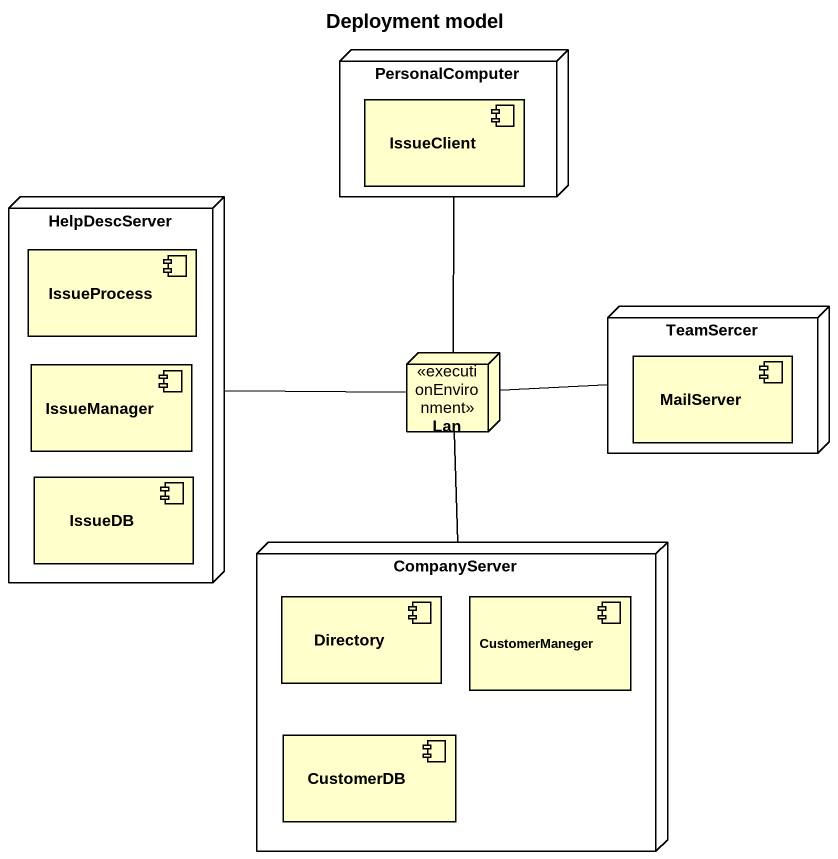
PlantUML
@startuml
title Deployment model
node PersonalComputer {
  component IssueClient
}
node HelpDescServer {
  component IssueProcess
  component IssueManager
  component IssueDB
}
node Lan <<executionEnvironment>>
node TeamSercer {
  component MailServer
}
node CompanyServer {
  component Directory
  component CustomerManeger
  component CustomerDB
}
PersonalComputer -- Lan
HelpDescServer -right- Lan
TeamSercer -left- Lan
CompanyServer -up- Lan
@enduml
